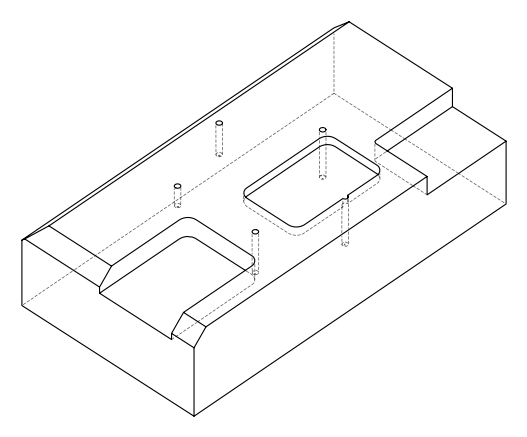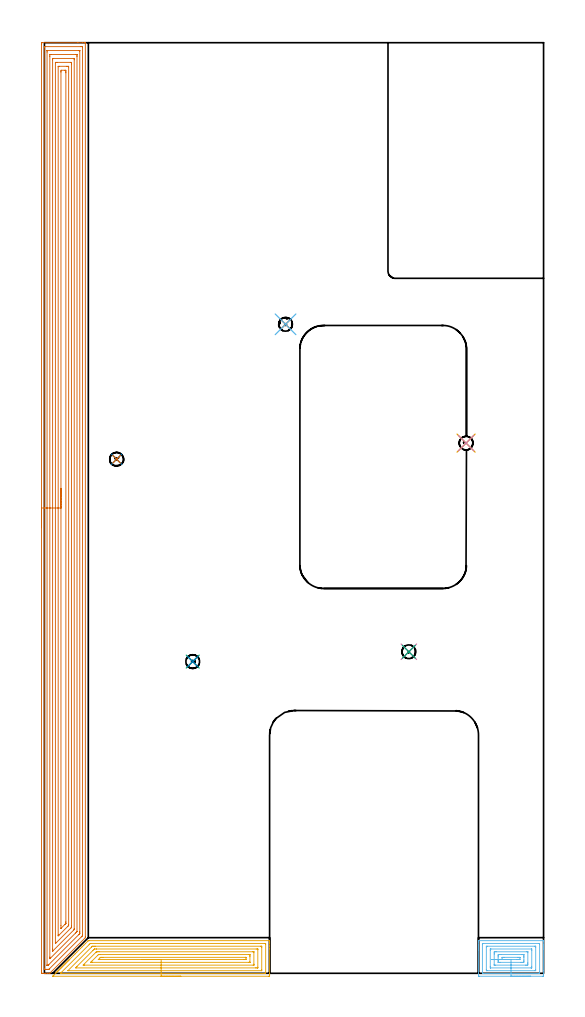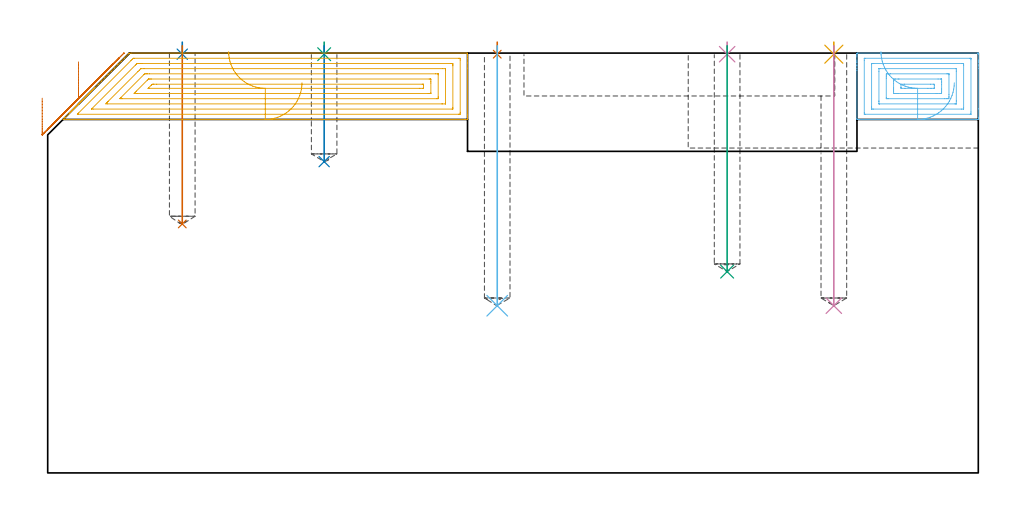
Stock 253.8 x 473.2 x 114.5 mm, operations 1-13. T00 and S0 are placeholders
(PLAN: 16 operations, 4 tool changes, 152.1 min)
(1 SPOT_DRILL | STEP1POCKET | NXT0321_9005460120000 | 0.03 min | 1 mm3)
(2 SPOT_DRILL_1 | STEP1POCKET_1 | NXT0321_9005460120000 | 0.03 min | 0 mm3)
(3 SPOT_DRILL_2 | STEP1POCKET_2 | NXT0321_9005460120000 | 0.03 min | 0 mm3)
(4 SPOT_DRILL_3 | STEP1POCKET_3 | NXT0321_9005460120000 | 0.03 min | 1 mm3)
(5 SPOT_DRILL_4 | STEP1POCKET_4 | NXT0321_9005460120000 | 0.03 min | 0 mm3)
(6 DRILL_BLIND_HOLE_INTO_CENTER | STEP1POCKET | UGT0301_465 | 0.29 min | 2563 mm3)
(7 DRILL_BLIND_HOLE_INTO_CENTER_1 | STEP1POCKET_1 | UGT0301_465 | 0.2 min | 1716 mm3)
(8 DRILL_BLIND_HOLE_INTO_CENTER_2 | STEP1POCKET_2 | UGT0301_465 | 0.13 min | 1106 mm3)
(9 DRILL_BLIND_HOLE_INTO_CENTER_3 | STEP1POCKET_3 | UGT0301_465 | 0.25 min | 2175 mm3)
(10 DRILL_BLIND_HOLE_INTO_CENTER_4 | STEP1POCKET_4 | UGT0301_465 | 0.29 min | 2566 mm3)
(11 AREA_MILL | FG_CHAMFER_SURFACE | UGT0205_001 | 5.94 min | 19822 mm3)
(12 AREA_MILL_1 | FG_CHAMFER_SURFACE_1 | UGT0205_001 | 2.12 min | 6679 mm3)
(13 AREA_MILL_2 | FG_CHAMFER_SURFACE_2 | UGT0205_001 | 30.24 min | 115185 mm3)
(14 MILL_CORNER_NOTCH_RECTANGULAR | CORNER_NOTCH_RECTANGULAR | NXT0201_008 | Follow Part, ap 1.5, ae 75% | 91.65 min | 245388 mm3)
(15 MILL_RECTANGULAR_POCKET | POCKET_RECTANGULAR_STRAIGHT | UGT0201_136 | Follow Part, ap 5, ae 75% | 4.76 min | 130824 mm3)
(16 MILL_SLOT | SLOT_PARTIAL_RECTANGULAR | UGT0201_136 | Follow Part, ap 5, ae 75% | 16.13 min | 376020 mm3)
(TOOL NXT0321_9005460120000 | NC Spot Drill, 142deg, 12mm, Carbide, Uncoated | D12 PA142 FL30 Z2)
(TOOL UGT0301_465 | Carbide Drill 7.0 mm | D7 PA118 FL69 Z2)
(TOOL UGT0205_001 | Chamfer Mill 20 x 3 x 45 deg. | D20 FL50 Z2)
(TOOL NXT0201_008 | ENDMILL 6mm [2P460-0600-NA 1630] | D6 FL26 Z6)
(TOOL UGT0201_136 | Carbide End Mill 20.0 | D20 FL30 Z4)
(OP 1 SPOT_DRILL)
G17 G21 G94 G90
T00 M6
G54
G17 G0 G90 X122.6 Y330. S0 M3
G43 Z124.5 H0
G94 G81 G98 Z114.199 F250. R117.5
G80
M5
M2
(OP 2 SPOT_DRILL_1)
G17 G21 G94 G90
T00 M6
G54
G17 G0 G90 X36.7 Y261.4 S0 M3
G43 Z124.5 H0
G94 G81 G98 Z114.199 F250. R117.5
G80
M5
M2
(OP 3 SPOT_DRILL_2)
G17 G21 G94 G90
T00 M6
G54
G17 G0 G90 X75.4 Y158.5 S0 M3
G43 Z124.5 H0
G94 G81 G98 Z114.199 F250. R117.5
G80
M5
M2
(OP 4 SPOT_DRILL_3)
G17 G21 G94 G90
T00 M6
G54
G17 G0 G90 X185.3 Y163.5 S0 M3
G43 Z124.5 H0
G94 G81 G98 Z114.199 F250. R117.5
G80
M5
M2
(OP 5 SPOT_DRILL_4)
G17 G21 G94 G90
T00 M6
G54
G17 G0 G90 X214.4 Y269.6 S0 M3
G43 Z124.5 H0
G94 G81 G98 Z114.199 F250. R117.5
G80
M5
M2
(OP 6 DRILL_BLIND_HOLE_INTO_CENTER)
G17 G21 G94 G90
T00 M6
G54
G17 G0 G90 X122.6 Y330. S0 M3
G43 Z124.5 H0
G94 G81 G98 Z45.6 F250. R116.5
G80
M5
M2
(OP 7 DRILL_BLIND_HOLE_INTO_CENTER_1)
G17 G21 G94 G90
T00 M6
G54
G17 G0 G90 X36.7 Y261.4 S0 M3
G43 Z124.5 H0
G94 G81 G98 Z67.9 F250. R116.5
G80
M5
M2
(OP 8 DRILL_BLIND_HOLE_INTO_CENTER_2)
G17 G21 G94 G90
T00 M6
G54
G17 G0 G90 X75.4 Y158.5 S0 M3
G43 Z124.5 H0
G94 G81 G98 Z84.9 F250. R116.5
G80
M5
M2
(OP 9 DRILL_BLIND_HOLE_INTO_CENTER_3)
G17 G21 G94 G90
T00 M6
G54
G17 G0 G90 X185.3 Y163.5 S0 M3
G43 Z124.5 H0
G94 G81 G98 Z54.9 F250. R116.5
G80
M5
M2
(OP 10 DRILL_BLIND_HOLE_INTO_CENTER_4)
G17 G21 G94 G90
T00 M6
G54
G17 G0 G90 X214.4 Y269.6 S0 M3
G43 Z124.5 H0
G94 G81 G98 Z45.6 F250. R116.5
G80
M5
M2
(OP 11 AREA_MILL)
G17 G21 G94 G90
T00 M6
G54
G17 G0 G90 X69.35 Y-1.5 S1061 M3
G43 Z124.5 H0
Z106.4
G94 G1 X69.312 Z105.528 F250.
X69.198 Z104.663
X69.009 Z103.812
X68.747 Z102.98
X68.413 Z102.174
X68.01 Z101.4
X67.542 Z100.664
X67.01 Z99.972
X66.421 Z99.329
X65.778 Z98.74
X65.086 Z98.208
X64.35 Z97.74
X63.576 Z97.337
X62.77 Z97.003
X61.938 Z96.741
X61.086 Z96.552
X60.222 Z96.438
X59.35 Z96.4
X4.434
X4.229 Y-1.494 Z96.403
X4.219 Y-1.492 Z96.405
X4.229 Y-1.469 Z96.428
X4.667 Y-1.033 Z96.867
X4.784 Y-0.915 Z96.983
X5.929 Y0.23 Z98.129
X5.972 Y0.273 Z98.171
X6.017 Y0.317 Z98.216
X6.225 Y0.526 Z98.425
X6.269 Y0.57 Z98.468
X6.315 Y0.615 Z98.514
X6.521 Y0.822 Z98.721
X6.566 Y0.867 Z98.764
X6.613 Y0.913 Z98.812
X6.817 Y1.118 Z99.017
X6.863 Y1.164 Z99.061
X6.911 Y1.211 Z99.11
X7.113 Y1.414 Z99.313
X7.16 Y1.461 Z99.358
X7.209 Y1.509 Z99.408
X7.41 Y1.71 Z99.609
X7.457 Y1.758 Z99.655
X7.507 Y1.807 Z99.706
X7.706 Y2.006 Z99.905
X7.754 Y2.055 Z99.952
X7.805 Y2.105 Z100.004
X8.002 Y2.302 Z100.201
X8.051 Y2.352 Z100.249
X8.103 Y2.403 Z100.302
X8.298 Y2.598 Z100.497
X8.348 Y2.649 Z100.546
X8.401 Y2.701 Z100.6
X8.594 Y2.894 Z100.793
X8.645 Y2.946 Z100.843
X8.698 Y2.999 Z100.898
X8.89 Y3.19 Z101.089
X8.942 Y3.243 Z101.14
X8.996 Y3.297 Z101.196
X9.186 Y3.486 Z101.385
X9.239 Y3.54 Z101.437
X9.294 Y3.595 Z101.494
X9.482 Y3.782 Z101.681
X9.536 Y3.837 Z101.734
X9.592 Y3.893 Z101.792
X9.778 Y4.078 Z101.977
X9.833 Y4.134 Z102.031
X9.89 Y4.191 Z102.09
X10.074 Y4.375 Z102.273
X10.13 Y4.431 Z102.328
X10.188 Y4.489 Z102.388
X10.37 Y4.671 Z102.57
X10.427 Y4.728 Z102.625
X10.486 Y4.787 Z102.686
X10.666 Y4.967 Z102.866
X10.724 Y5.025 Z102.922
X10.784 Y5.085 Z102.984
X10.962 Y5.263 Z103.162
X11.021 Y5.322 Z103.219
X11.082 Y5.383 Z103.282
X11.258 Y5.559 Z103.458
X11.318 Y5.619 Z103.516
X11.38 Y5.68 Z103.579
X11.554 Y5.855 Z103.754
X11.615 Y5.916 Z103.813
X11.678 Y5.978 Z103.877
X11.85 Y6.151 Z104.05
X11.912 Y6.213 Z104.11
X11.976 Y6.276 Z104.175
X12.147 Y6.447 Z104.346
X12.209 Y6.51 Z104.407
X12.274 Y6.574 Z104.473
X12.443 Y6.743 Z104.642
X12.506 Y6.807 Z104.704
X12.572 Y6.872 Z104.771
X12.739 Y7.039 Z104.938
X12.803 Y7.104 Z105.001
X12.87 Y7.17 Z105.069
X13.764 Y8.064 Z105.963
X14.657 Y8.958 Z106.857
X15.551 Y9.852 Z107.751
X16.445 Y10.746 Z108.645
X17.339 Y11.639 Z109.539
X18.233 Y12.533 Z110.433
X19.127 Y13.427 Z111.326
X20.021 Y14.321 Z112.22
X20.914 Y15.215 Z113.114
X22.159 Y16.46 Z114.358
X22.193 Y16.494 Z114.39
X22.305 Y16.6 Z114.485
X22.702 Z114.5
X114.322
X114.49 Y16.597 Z114.488
X114.493 Y16.546 Z114.438
X114.5 Y16.133 Z114.033
Y15.834 Z113.733
Y15.124 Z113.019
Y13.878 Z111.774
Y12.451 Z110.346
Y-0.292 Z97.606
X114.496 Y-0.915 Z96.983
X114.492 Y-1.492 Z96.406
X114.456 Y-1.494 Z96.404
X113.875 Y-1.5 Z96.4
X59.35
Y-0.086 Z97.814
X8.338
X8.214 Y-0.085 Z97.815
X8.131 Y-0.082 Z97.818
X8.08 Y-0.079 Z97.821
X8.086 Y-0.071 Z97.829
X8.128 Y-0.024 Z97.876
X8.263 Y0.113 Z98.013
X8.401 Y0.251 Z98.151
X22.702 Y14.552 Z112.452
X22.99 Y14.837 Z112.737
X23.285 Y15.124 Z113.024
X23.352 Y15.179 Z113.079
X23.472 Y15.183 Z113.083
X23.534 Y15.185 Z113.085
X112.149
X112.274 Y15.182 Z113.082
X112.49 Y15.175 Z113.075
X112.492 Y15.124 Z113.024
X112.499 Y14.713 Z112.613
Y0.457 Z98.357
X112.492 Y-0.024 Z97.876
X112.49 Y-0.069 Z97.831
X112.336 Y-0.079 Z97.821
X112.212 Y-0.084 Z97.816
X112.149 Y-0.086 Z97.814
X112.087
X59.35
Y1.328 Z99.228
X12.407 Y1.329 Z99.229
X12.021
X11.976 Y1.331 Z99.231
X11.958 Y1.334 Z99.234
X11.948 Y1.337 Z99.237
X11.954 Y1.349 Z99.249
X11.961 Y1.36 Z99.26
X11.976 Y1.377 Z99.277
X23.942 Y13.342 Z111.242
X24.218 Y13.612 Z111.512
X24.314 Y13.703 Z111.603
X24.387 Y13.764 Z111.664
X24.49 Y13.766 Z111.666
X24.954 Y13.77 Z111.67
X25.384 Y13.771 Z111.671
X25.846
X109.869
X110.3 Y13.769 Z111.669
X110.443 Y13.767 Z111.667
X110.486 Y13.765 Z111.665
X110.491 Y13.674 Z111.574
X110.496 Y13.541 Z111.441
X110.499 Y13.342 Z111.242
X110.5 Y13.142 Z111.042
X110.499 Y1.758 Z99.658
X110.498 Y1.561 Z99.461
X110.49 Y1.36 Z99.26
X110.48 Y1.335 Z99.235
X110.46 Y1.333 Z99.233
X110.407 Y1.33 Z99.23
X110.3 Y1.329 Z99.229
X59.35 Y1.328 Z99.228
Y2.743 Z100.643
X16.351 Y2.744 Z100.644
X15.833 Y2.75 Z100.65
X16.077 Y3.016 Z100.916
X16.235 Y3.181 Z101.081
X16.445 Y3.396 Z101.296
X16.517 Y3.469 Z101.369
X24.608 Y11.56 Z109.46
X24.996 Y11.946 Z109.846
X25.384 Y12.329 Z110.229
X25.412 Y12.35 Z110.25
X25.432 Y12.353 Z110.253
X25.479 Y12.355 Z110.255
X26.278 Y12.357 Z110.257
X26.371
X107.712
X108.434 Y12.354 Z110.254
X108.475 Y12.352 Z110.252
X108.49 Y12.349 Z110.249
X108.492 Y12.328 Z110.228
X108.497 Y12.22 Z110.12
X108.499 Y12.004 Z109.904
Y3.101 Z101.001
X108.496 Y2.881 Z100.781
X108.492 Y2.772 Z100.672
X108.49 Y2.75 Z100.65
X108.47 Y2.748 Z100.648
X108.416 Y2.745 Z100.645
X107.618 Y2.743 Z100.643
X107.524
X59.35
Y4.157 Z102.057
X20.296
X20.021 Y4.159 Z102.059
X19.746 Y4.162 Z102.062
X19.684 Y4.163 Z102.063
X19.8 Y4.293 Z102.193
X19.886 Y4.385 Z102.285
X19.93 Y4.431 Z102.331
X19.975 Y4.477 Z102.377
X26.222 Y10.724 Z108.624
X26.278 Y10.778 Z108.678
X26.439 Y10.929 Z108.829
X26.587 Y10.936 Z108.836
X26.898 Y10.941 Z108.841
X27.171 Y10.942 Z108.842
X27.79 Y10.943 Z108.843
X105.83
X106.452 Y10.939 Z108.839
X106.481 Y10.936 Z108.836
X106.49 Y10.933 Z108.833
X106.496 Y10.896 Z108.796
X106.499 Y10.669 Z108.569
X106.5 Y4.655 Z102.555
X106.499 Y4.431 Z102.331
X106.497 Y4.265 Z102.165
X106.493 Y4.182 Z102.082
X106.491 Y4.167 Z102.067
X106.459 Y4.164 Z102.064
X106.381 Y4.161 Z102.061
X106.105 Y4.157 Z102.057
X59.35
Y5.571 Z103.471
X24.49
X24.239 Y5.572 Z103.472
X23.717 Y5.576 Z103.476
X23.596 Y5.578 Z103.478
X23.584 Y5.625 Z103.525
X23.596 Y5.644 Z103.544
X23.88 Y5.931 Z103.831
X24.161 Y6.213 Z104.113
X27.171 Y9.223 Z107.123
X27.453 Y9.497 Z107.397
X27.474 Y9.515 Z107.415
X27.503 Y9.522 Z107.422
X27.582 Y9.525 Z107.425
X27.743 Y9.527 Z107.427
X28.065 Y9.529 Z107.429
X28.315
X104.043 Y9.528 Z107.428
X104.294 Y9.527 Z107.427
X104.423 Y9.524 Z107.424
X104.481 Y9.522 Z107.422
X104.49 Y9.492 Z107.392
X104.497 Y9.325 Z107.225
X104.499 Y8.887 Z106.787
X104.5 Y8.431 Z106.331
X104.499 Y5.759 Z103.659
X104.493 Y5.606 Z103.506
X104.49 Y5.583 Z103.483
X104.482 Y5.578 Z103.478
X104.445 Y5.575 Z103.475
X104.365 Y5.573 Z103.473
X104.043 Y5.571 Z103.471
X103.793
X59.35
Y6.985 Z104.885
X27.707 Y6.986 Z104.886
X27.547 Y6.987 Z104.887
X27.42 Y6.99 Z104.89
X27.397 Y6.993 Z104.893
X27.396 Y6.994 Z104.894
X27.41 Y7.01 Z104.91
X27.502 Y7.104 Z105.004
X28.23 Y7.831 Z105.731
X28.398 Y7.995 Z105.895
X28.511 Y8.102 Z106.002
X28.72 Y8.11 Z106.01
X28.841 Y8.113 Z106.013
X28.959 Y8.114 Z106.014
X29.733 Y8.115 Z106.015
X102.136 Y8.114 Z106.014
X102.255
X102.374 Y8.111 Z106.011
X102.452 Y8.108 Z106.008
X102.491 Y8.101 Z106.001
X102.493 Y8.076 Z105.976
X102.496 Y7.995 Z105.895
X102.498 Y7.753 Z105.653
X102.49 Y7.104 Z105.004
X102.484 Y6.992 Z104.892
X102.371 Y6.988 Z104.888
X102.255 Y6.987 Z104.887
X101.481 Y6.985 Z104.885
X101.361
X59.35
X58.478 Z104.923
X57.614 Z105.037
X56.762 Z105.226
X55.93 Z105.488
X55.124 Z105.822
X54.35 Z106.225
X53.614 Z106.694
X52.922 Z107.225
X52.279 Z107.814
X51.69 Z108.457
X51.158 Z109.15
X50.69 Z109.885
X50.287 Z110.659
X49.953 Z111.465
X49.691 Z112.297
X49.502 Z113.149
X49.388 Z114.014
X49.35 Z114.885
G0 Z124.5
M5
M2
(OP 12 AREA_MILL_1)
G17 G21 G94 G90
T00 M6
G54
G17 G0 G90 X247.25 Y-1.5 S1061 M3
G43 Z124.5 H0
Z106.4
G94 G1 X247.212 Z105.528 F250.
X247.098 Z104.664
X246.909 Z103.812
X246.647 Z102.98
X246.313 Z102.174
X245.91 Z101.4
X245.442 Z100.664
X244.91 Z99.972
X244.321 Z99.329
X243.678 Z98.74
X242.986 Z98.208
X242.25 Z97.74
X241.476 Z97.337
X240.67 Z97.003
X239.838 Z96.741
X238.986 Z96.552
X238.122 Z96.438
X237.25 Z96.4
X221.253
X220.944 Y-1.496 Z96.402
X220.71 Y-1.491 Z96.405
X220.7 Y-1.251 Z96.645
Y11.896 Z109.791
Y12.451 Z110.344
Y13.124 Z111.021
Y13.342 Z111.239
Y14.015 Z111.912
Y14.233 Z112.129
Y14.669 Z112.568
Y15.578 Z113.477
Y16.015 Z113.913
Y16.314 Z114.212
X220.707 Y16.568 Z114.46
X220.71 Y16.597 Z114.489
X220.809 Y16.6 Z114.5
X253.691
X253.792 Y16.597 Z114.489
X253.794 Y16.592 Z114.484
X253.797 Y16.566 Z114.458
X253.8 Y16.313 Z114.212
Y14.669 Z112.568
Y14.233 Z112.129
Y14.015 Z111.912
Y13.342 Z111.239
Y13.124 Z111.021
Y12.451 Z110.344
Y1.397 Z99.294
Y-0.915 Z96.982
X253.797 Y-1.254 Z96.643
X253.79 Y-1.491 Z96.405
X253.553 Y-1.499 Z96.399
X253.247 Y-1.5 Z96.4
X237.25
Y-0.086 Z97.814
X222.969
X222.845 Y-0.084 Z97.816
X222.762 Y-0.082 Z97.818
X222.708 Y-0.078 Z97.822
X222.706 Y-0.07 Z97.83
X222.703 Y-0.024 Z97.876
X222.7 Y0.308 Z98.208
Y14.564 Z112.464
X222.703 Y15.124 Z113.024
X222.706 Y15.164 Z113.064
X222.709 Y15.179 Z113.079
X222.783 Y15.182 Z113.082
X222.907 Y15.185 Z113.085
X251.531 Y15.186 Z113.086
X251.655 Y15.184 Z113.084
X251.737 Y15.182 Z113.082
X251.792 Y15.178 Z113.078
X251.794 Y15.17 Z113.07
X251.797 Y15.124 Z113.024
X251.8 Y14.792 Z112.692
Y0.536 Z98.436
X251.797 Y-0.024 Z97.876
X251.794 Y-0.064 Z97.836
X251.791 Y-0.079 Z97.821
X251.717 Y-0.082 Z97.818
X251.593 Y-0.085 Z97.815
X237.25 Y-0.086 Z97.814
Y1.328 Z99.228
X225.237 Y1.329 Z99.229
X224.808 Y1.33 Z99.23
X224.747 Y1.332 Z99.232
X224.719 Y1.335 Z99.235
X224.71 Y1.434 Z99.334
X224.702 Y1.65 Z99.55
X224.7 Y1.758 Z99.658
Y1.867 Z99.767
Y13.45 Z111.35
X224.703 Y13.558 Z111.458
X224.711 Y13.765 Z111.665
X224.808 Y13.767 Z111.667
X225.269 Y13.771 Z111.671
X249.263
X249.692 Y13.77 Z111.67
X249.753 Y13.768 Z111.668
X249.781 Y13.765 Z111.665
X249.79 Y13.666 Z111.566
X249.798 Y13.45 Z111.35
X249.8 Y13.342 Z111.242
Y13.233 Z111.133
Y1.65 Z99.55
X249.797 Y1.542 Z99.442
X249.789 Y1.335 Z99.235
X249.692 Y1.333 Z99.233
X249.231 Y1.329 Z99.229
X237.25 Y1.328 Z99.228
Y2.743 Z100.643
X226.858
X226.77 Y2.744 Z100.644
X226.728 Y2.747 Z100.647
X226.713 Y2.749 Z100.649
X226.71 Y2.76 Z100.66
X226.701 Y3.425 Z101.325
X226.7 Y3.54 Z101.44
X226.701 Y11.56 Z109.46
X226.707 Y12.329 Z110.229
X226.712 Y12.351 Z110.251
X226.729 Y12.353 Z110.253
X226.778 Y12.355 Z110.255
X226.877 Y12.357 Z110.257
X227.076
X247.642
X247.73 Y12.355 Z110.255
X247.772 Y12.353 Z110.253
X247.787 Y12.351 Z110.251
X247.79 Y12.34 Z110.24
X247.799 Y11.675 Z109.575
X247.8 Y11.56 Z109.46
X247.799 Y3.54 Z101.44
X247.793 Y2.771 Z100.671
X247.788 Y2.749 Z100.649
X247.771 Y2.747 Z100.647
X247.722 Y2.745 Z100.645
X247.623 Y2.743 Z100.643
X247.424
X237.25
Y4.157 Z102.057
X229.252
X228.978 Y4.158 Z102.058
X228.795 Y4.161 Z102.061
X228.731 Y4.164 Z102.064
X228.709 Y4.167 Z102.067
X228.707 Y4.181 Z102.081
X228.703 Y4.247 Z102.147
X228.701 Y4.431 Z102.331
X228.7 Y9.778 Z107.678
X228.702 Y10.329 Z108.229
X228.708 Y10.669 Z108.569
X228.714 Y10.936 Z108.836
X228.981 Y10.94 Z108.84
X229.252 Y10.942 Z108.842
X229.867 Y10.943 Z108.843
X245.248
X245.522 Y10.942 Z108.842
X245.705 Y10.939 Z108.839
X245.769 Y10.936 Z108.836
X245.791 Y10.933 Z108.833
X245.793 Y10.919 Z108.819
X245.796 Y10.853 Z108.753
X245.799 Y10.669 Z108.569
X245.8 Y5.322 Z103.222
X245.798 Y4.771 Z102.671
X245.793 Y4.431 Z102.331
X245.786 Y4.164 Z102.064
X245.519 Y4.16 Z102.06
X245.248 Y4.158 Z102.058
X244.633 Y4.157 Z102.057
X237.25
Y5.571 Z103.471
X231.918
X231.67
X231.029 Y5.573 Z103.473
X230.777 Y5.575 Z103.475
X230.724 Y5.578 Z103.478
X230.71 Y5.594 Z103.494
X230.704 Y5.648 Z103.548
X230.701 Y6.213 Z104.113
X230.7 Y6.543 Z104.443
Y7.104 Z105.004
Y8.325 Z106.225
X230.702 Y8.887 Z106.787
X230.705 Y9.211 Z107.111
X230.718 Y9.522 Z107.422
X231.029 Y9.526 Z107.426
X231.278 Y9.528 Z107.428
X231.918 Y9.529 Z107.429
X232.166
X242.831
X243.471 Y9.527 Z107.427
X243.723 Y9.525 Z107.425
X243.776 Y9.522 Z107.422
X243.79 Y9.505 Z107.405
X243.796 Y9.452 Z107.352
X243.799 Y8.887 Z106.787
X243.8 Y8.557 Z106.457
Y7.996 Z105.896
Y6.775 Z104.675
X243.798 Y6.213 Z104.113
X243.795 Y5.889 Z103.789
X243.782 Y5.578 Z103.478
X243.471 Y5.574 Z103.474
X243.222 Y5.572 Z103.472
X242.582 Y5.571 Z103.471
X242.334
X237.25
Y6.985 Z104.885
X233.814
X233.695 Y6.986 Z104.886
X232.921 Y6.99 Z104.89
X232.806 Y6.992 Z104.892
X232.71 Y7.004 Z104.904
X232.705 Y7.104 Z105.004
X232.702 Y7.21 Z105.11
X232.705 Y7.996 Z105.896
X232.706 Y8.096 Z105.996
X232.806 Y8.108 Z106.008
X233.577 Y8.114 Z106.014
X233.695
X240.805
X241.579 Y8.11 Z106.01
X241.694 Y8.108 Z106.008
X241.79 Y8.096 Z105.996
X241.795 Y7.996 Z105.896
X241.798 Y7.89 Z105.79
X241.795 Y7.104 Z105.004
X241.794 Y7.004 Z104.904
X241.694 Y6.992 Z104.892
X240.923 Y6.986 Z104.886
X240.805
X240.035 Y6.985 Z104.885
X237.25
X236.378 Z104.923
X235.514 Z105.037
X234.662 Z105.226
X233.83 Z105.488
X233.024 Z105.822
X232.25 Z106.225
X231.514 Z106.694
X230.822 Z107.225
X230.179 Z107.814
X229.59 Z108.458
X229.059 Z109.15
X228.59 Z109.885
X228.187 Z110.659
X227.853 Z111.465
X227.591 Z112.297
X227.402 Z113.149
X227.288 Z114.014
X227.25 Z114.885
G0 Z124.5
M5
M2
(OP 13 AREA_MILL_2)
G17 G21 G94 G90
T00 M6
G54
G17 G0 G90 X-1.5 Y226.6 S1061 M3
G43 Z124.5 H0
Z102.2
G94 G1 Y226.638 Z101.328 F250.
Y226.752 Z100.464
Y226.941 Z99.612
Y227.203 Z98.78
Y227.537 Z97.974
Y227.94 Z97.2
Y228.409 Z96.464
Y228.94 Z95.772
Y229.529 Z95.129
Y230.172 Z94.54
Y230.864 Z94.009
Y231.6 Z93.54
Y232.374 Z93.137
Y233.18 Z92.803
Y234.012 Z92.541
Y234.864 Z92.352
Y235.728 Z92.238
Y236.6 Z92.2
Y472.202
X-1.499 Y472.575 Z92.201
X-1.494 Y473.09 Z92.204
X-1.492 Y473.192 Z92.206
X-0.983 Y473.2 Z92.714
X17.006 Z110.701
X19.397 Z113.092
X20.389 Z114.089
X20.772 Y473.192 Z114.463
X20.797 Y473.19 Z114.488
X20.8 Y473.022 Z114.5
Y18.502
X20.793 Y18.098 Z114.493
X20.781 Y18.081 Z114.481
X2.857 Y0.155 Z96.554
X2.727 Y0.029 Z96.424
X2.692 Y0.002 Z96.388
X2.475 Y0. Z96.173
X1.675 Z95.369
X0.436 Z94.133
X-0.097 Z93.597
X-0.717 Z92.978
X-0.983 Y0.001 Z92.712
X-1.198 Y0.003 Z92.497
X-1.491 Y0.009 Z92.205
X-1.493 Y0.11 Z92.203
X-1.498 Y0.625 Z92.202
X-1.5 Y1.146 Z92.2
Y236.6
X-0.086 Z93.614
X-0.085 Y471.008 Z93.615
X-0.083 Y471.118 Z93.617
X-0.08 Y471.172 Z93.62
X-0.078 Y471.19 Z93.622
X-0.029 Y471.192 Z93.671
X0.381 Y471.199 Z94.081
X18.511 Y471.2 Z112.211
X18.989 Y471.199 Z112.689
X19.249 Y471.195 Z112.949
X19.365 Y471.19 Z113.065
X19.379 Y471.187 Z113.079
X19.381 Y471.168 Z113.081
X19.384 Y471.116 Z113.084
X19.385 Y471.01 Z113.085
X19.386 Y470.799 Z113.086
X19.385 Y19.396 Z113.085
X19.379 Y19.177 Z113.079
X19.368 Y19.129 Z113.068
X19.332 Y19.089 Z113.032
X19.264 Y19.018 Z112.964
X19.076 Y18.826 Z112.776
X18.752 Y18.502 Z112.452
X2.561 Y2.312 Z96.261
X2.296 Y2.055 Z95.996
X2.256 Y2.017 Z95.956
X2.203 Y2.01 Z95.903
X2.081 Y2.003 Z95.781
X1.675 Y2.001 Z95.375
X1.198 Y2. Z94.898
X0.789 Z94.489
X0.311 Y2.001 Z94.011
X0.051 Y2.005 Z93.751
X-0.065 Y2.01 Z93.635
X-0.079 Y2.013 Z93.621
X-0.081 Y2.032 Z93.619
X-0.084 Y2.084 Z93.616
X-0.085 Y2.19 Z93.615
X-0.086 Y2.401 Z93.614
Y236.6
X1.328 Z95.028
X1.329 Y468.455 Z95.029
X1.331 Y469. Z95.031
X1.334 Y469.173 Z95.034
X1.335 Y469.187 Z95.035
X1.358 Y469.191 Z95.058
X1.41 Y469.197 Z95.11
X1.477 Y469.2 Z95.177
X17.625 Y469.199 Z111.325
X17.823 Y469.196 Z111.523
X17.955 Y469.19 Z111.655
X17.966 Y469.187 Z111.666
X17.968 Y469.181 Z111.668
X17.97 Y469.158 Z111.67
X17.971 Y469.116 Z111.671
Y469.
Y21.183
Y20.835
X17.966 Y20.289 Z111.666
X17.965 Y20.204 Z111.665
X17.957 Y20.168 Z111.657
X17.931 Y20.139 Z111.631
X17.855 Y20.058 Z111.555
X17.625 Y19.825 Z111.325
X17.412 Y19.611 Z111.112
X2.282 Y4.482 Z95.982
X1.998 Y4.2 Z95.698
X1.831 Y4.043 Z95.531
X1.773 Y4.01 Z95.473
X1.675 Y4.007 Z95.375
X1.476 Y4.006 Z95.176
X1.345 Y4.01 Z95.045
X1.334 Y4.013 Z95.034
X1.332 Y4.019 Z95.032
X1.33 Y4.041 Z95.03
X1.328 Y4.55 Z95.028
Y236.6
X2.743 Z96.443
Y466.318
X2.745 Y467.027 Z96.445
X2.747 Y467.13 Z96.447
X2.749 Y467.184 Z96.449
X2.792 Y467.19 Z96.492
X3.01 Y467.194 Z96.71
X3.447 Y467.2 Z97.147
X15.865 Z109.565
X16.293 Y467.195 Z109.993
X16.507 Y467.19 Z110.207
X16.551 Y467.187 Z110.251
X16.553 Y467.15 Z110.253
X16.555 Y467.088 Z110.255
X16.557 Y466.502 Z110.257
Y466.318
Y21.367
X16.556 Y21.275 Z110.256
X16.553 Y21.23 Z110.253
X16.551 Y21.212 Z110.251
X16.529 Y21.183 Z110.229
X16.192 Y20.842 Z109.892
X15.853 Y20.501 Z109.553
X3.127 Y7.776 Z96.827
X2.948 Y7.601 Z96.648
X2.838 Y7.497 Z96.538
X2.75 Y7.417 Z96.45
X2.746 Y7.589 Z96.446
X2.744 Y7.776 Z96.444
X2.743 Y8.235 Z96.443
Y236.6
X4.157 Z97.857
Y464.53
X4.158 Y464.707 Z97.858
X4.163 Y464.886 Z97.863
X4.174 Y465.19 Z97.874
X4.333 Y465.195 Z98.033
X4.557 Y465.199 Z98.257
X14.967 Z108.667
X15.061 Y465.198 Z108.761
X15.119 Y465.194 Z108.819
X15.13 Y465.191 Z108.83
X15.136 Y465.164 Z108.836
X15.139 Y465.064 Z108.839
X15.143 Y464.708 Z108.843
Y464.53
Y22.794
X15.139 Y22.435 Z108.839
X15.136 Y22.261 Z108.836
X14.967 Y22.065 Z108.667
X4.293 Y11.392 Z97.993
X4.251 Y11.351 Z97.951
X4.208 Y11.318 Z97.908
X4.163 Y11.296 Z97.863
X4.16 Y11.351 Z97.86
X4.158 Y11.408 Z97.858
X4.157 Y11.529 Z97.857
Y12.245
Y236.6
X5.571 Z99.271
X5.572 Y463.012 Z99.272
X5.573 Y463.147 Z99.273
X5.575 Y463.179 Z99.275
X5.577 Y463.189 Z99.277
X5.589 Y463.192 Z99.289
X5.654 Y463.198 Z99.354
X6.106 Y463.2 Z99.806
X6.538 Z100.238
X13.194 Y463.199 Z106.894
X13.631 Y463.196 Z107.331
X13.714 Y463.19 Z107.414
X13.722 Y463.105 Z107.422
X13.725 Y462.743 Z107.425
X13.728 Y462.204 Z107.428
X13.729 Y24.22 Z107.429
X13.728 Y23.865 Z107.428
X13.724 Y23.331 Z107.424
X13.722 Y23.286 Z107.422
X13.702 Y23.261 Z107.402
X13.642 Y23.196 Z107.342
X13.423 Y22.971 Z107.123
X6.106 Y15.653 Z99.806
X5.742 Y15.293 Z99.442
X5.657 Y15.212 Z99.357
X5.602 Y15.161 Z99.302
X5.578 Y15.15 Z99.278
X5.575 Y15.199 Z99.275
X5.573 Y15.289 Z99.273
X5.572 Y15.465 Z99.272
X5.571 Y236.6 Z99.271
X6.985 Z100.685
Y460.961
X6.992 Y461.19 Z100.692
X7.636 Y461.199 Z101.336
X11.422 Y461.2 Z105.122
X12.069 Y461.197 Z105.769
X12.308 Y461.19 Z106.008
X12.315 Y460.949 Z106.015
Y24.759
X12.308 Y24.318 Z106.008
X12.087 Y24.089 Z105.787
X11.867 Y23.865 Z105.567
X7.398 Y19.396 Z101.098
X7.192 Y19.194 Z100.892
X6.992 Y19.001 Z100.692
X6.985 Y19.396 Z100.685
Y19.402
Y236.6
X8.4 Z102.1
Y458.274
X8.402 Y458.639 Z102.102
X8.407 Y459.167 Z102.107
X8.733 Y459.198 Z102.433
X10.505 Y459.199 Z104.205
X10.536 Y459.197 Z104.236
X10.893 Y459.167 Z104.593
X10.897 Y458.803 Z104.597
X10.9 Y458.274 Z104.6
Y457.906
Y26.179
X10.899 Y25.653 Z104.599
X10.897 Y25.469 Z104.597
X10.894 Y25.379 Z104.594
X10.886 Y25.344 Z104.586
X10.865 Y25.32 Z104.565
X10.536 Y24.983 Z104.236
X10.425 Y24.871 Z104.125
X8.764 Y23.21 Z102.464
X8.524 Y22.971 Z102.224
X8.477 Y22.926 Z102.177
X8.431 Y22.885 Z102.131
X8.406 Y22.865 Z102.106
X8.403 Y22.889 Z102.103
X8.401 Y22.933 Z102.101
X8.4 Y24.232 Z102.1
Y236.6
Y237.472 Z102.138
Y238.337 Z102.251
Y239.188 Z102.44
Y240.02 Z102.703
Y240.826 Z103.036
Y241.6 Z103.439
Y242.336 Z103.908
Y243.028 Z104.439
Y243.671 Z105.028
Y244.26 Z105.672
Y244.792 Z106.364
Y245.26 Z107.1
Y245.663 Z107.873
Y245.997 Z108.679
Y246.259 Z109.511
Y246.448 Z110.363
Y246.562 Z111.228
Y246.6 Z112.1
G0 Z124.5
M5
M2
